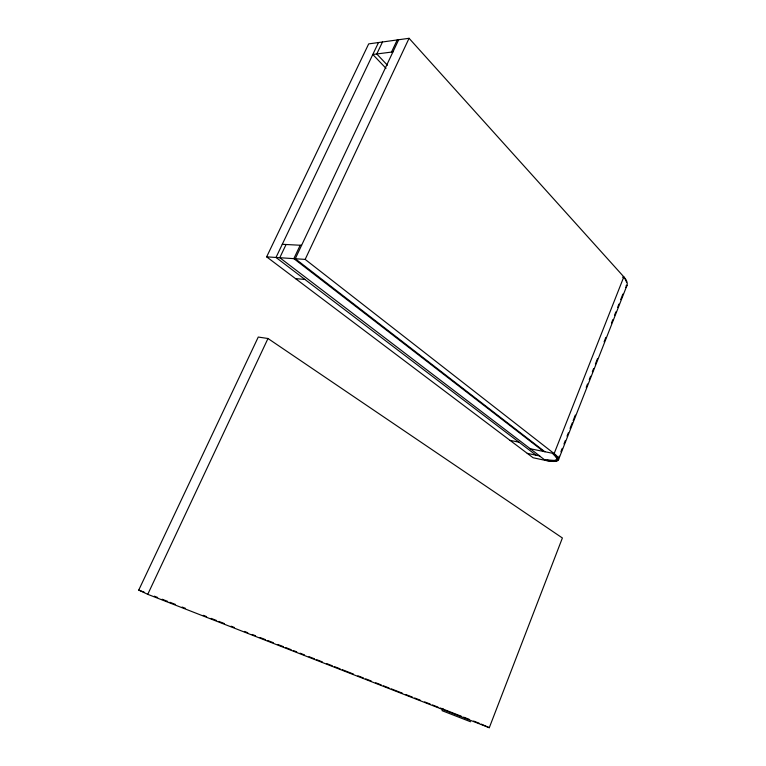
<?xml version="1.0" encoding="UTF-8"?>
<svg xmlns="http://www.w3.org/2000/svg" width="766" height="766" viewBox="0 0 766 766"><rect width="100%" height="100%" fill="white"/><g stroke="black" fill="none" stroke-linecap="round" stroke-linejoin="round"><path stroke-width="1.15" d="M489.292 727.7L562.388 537.981L267.985 338.505L258.257 337.05L138.742 590.079L147.752 594.33L489.292 727.7L481.307 724.119M557.868 459.504L559.17 456.172M560.923 451.739L562.225 448.407M563.967 443.964L565.279 440.632M567.022 436.189L568.334 432.867M570.076 428.424L572.259 422.87M573.131 420.649L575.314 415.095M586.22 387.347L587.532 384.015M589.274 379.572L590.586 376.24M592.329 371.807L593.64 368.475M595.383 364.032L597.566 358.478M604.106 341.827L605.858 337.385M611.527 322.955L612.838 319.623M614.581 315.18L615.893 311.848M617.635 307.415L618.947 304.083M620.69 299.64L622.873 294.087M558.491 459.753L626.971 285.431M442.94 708.454L442.059 710.676L470.602 721.773M147.752 594.33L267.985 338.505M409.073 38.3L368.685 43.892L266.645 256.849L305.165 259.396L409.073 38.3L623.83 276.852A29.501 11.519 20.7 0 1 625.65 287.336M398.693 39.736L295.255 258.736L544.952 451.796M300.186 245.244L293.847 258.64L543.621 451.519M391.483 52.088L397.228 39.937M286.072 244.507L279.791 257.711L539.762 455.99L527.247 453.348M382.483 41.986L376.776 53.974L387.443 65.244M378.509 42.532L275.999 257.462L536.162 455.234M392.948 51.897L372.812 54.482L386.007 68.356M545.746 460.28L545.086 459.772L554.354 460.433A28.677 6.377 21.8 0 0 556.509 457.628L552.679 453.395M551.003 460.586L551.779 460.615M282.271 244.306L301.584 245.321M622.624 277.235L623.716 277.311M295.532 278.623L304.897 279.427M547.431 460.194L548.389 460.337M510.032 440.364L519.013 442.193M544.578 459.667L545.402 459.839M544.99 460.127L546.11 460.356A30.018 6.674 21.8 0 0 554.316 454.066L553.598 453.491M530.264 448.752L554.134 453.606L623.83 276.852L623.285 276.813L623.917 277.541A28.859 11.26 20.7 0 1 624.979 278.968M553.014 453.663L554.086 453.884M305.165 259.396L554.134 453.606A30.678 6.817 21.8 0 1 545.325 460.376L533.098 457.762L266.645 256.849M138.742 590.079L144.305 592.252M154.32 596.168L157.652 597.48M162.105 599.223L167.668 601.396M169.899 602.268L175.462 604.441M182.136 607.055L185.468 608.357M203.277 615.318L206.609 616.62M211.062 618.363L216.625 620.537M218.846 621.408L224.409 623.591M231.093 626.195L234.425 627.507M244.44 631.423L247.782 632.726M252.225 634.468L255.566 635.77M260.019 637.513L265.582 639.687M267.803 640.558L273.366 642.731M277.819 644.474L283.382 646.648M285.603 647.519L291.166 649.692M293.397 650.564L296.729 651.876M300.071 653.178L304.523 654.92M308.976 656.663L314.539 658.837M316.76 659.708L322.323 661.881M326.776 663.624L332.339 665.798M334.56 666.669L340.123 668.842M342.354 669.714L353.471 674.07M357.923 675.803L363.486 677.987M365.717 678.848L371.28 681.031M375.723 682.765L381.286 684.948M383.517 685.819L389.08 687.992M391.302 688.864L402.428 693.211M405.769 694.523L412.443 697.127M414.665 697.998L420.228 700.172M424.68 701.915L430.243 704.088M432.474 704.959L438.037 707.142M440.259 708.004L461.4 716.277M463.622 717.148L469.185 719.322M473.637 721.065L479.2 723.238M539.503 455.933L545.325 460.376M553.205 453.817L555.36 455.875M556.068 456.795L556.509 457.628M625.41 279.667A28.859 11.26 20.7 0 1 626.502 282.319M626.358 285.211A28.859 11.26 20.7 0 1 626.138 285.718"/></g></svg>
